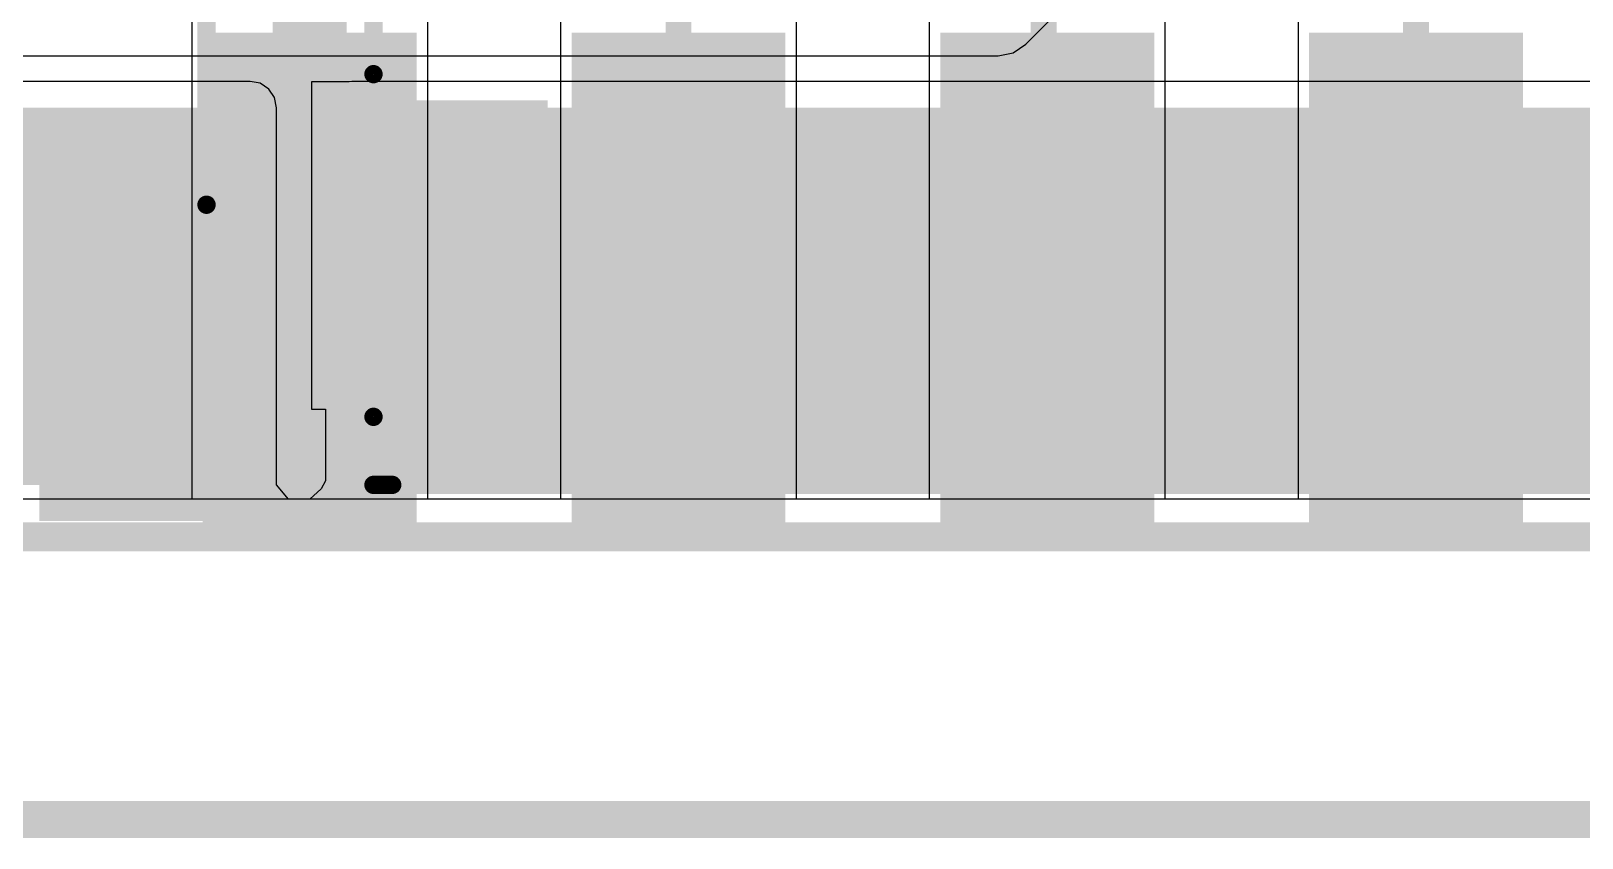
# Model space of a CAD drawing. Header units: inches. Extents: x -3 to 488, y -11 to 93.
# Drawn here: x 105.82 to 116.51, y -9.56 to -3.99 of the extents above; entities that cross this region are included whole.
import ezdxf

# ---------------------------------------------------------------- set-up
doc = ezdxf.new("R2010")
doc.units = ezdxf.units.IN
for name, color, linetype in [('Board Cutout', 216, 'Continuous'), ('Bottom Layer', 5, 'Continuous'), ('Bottom Paste', 16, 'Continuous'), ('Bottom Solder', 6, 'Continuous'), ('Dimension', 6, 'Continuous'), ('Layer 1', 16, 'Continuous'), ('Layer 2', 76, 'Continuous'), ('Top Layer', 1, 'Continuous'), ('Top Overlay', 2, 'Continuous'), ('Top Paste', 8, 'Continuous'), ('Top Solder', 216, 'Continuous')]:
    doc.layers.add(name, color=color, linetype=linetype)

msp = doc.modelspace()

# ---------------------------------------------------------------- hatches: boundary and pattern name
at = {"layer": 'Bottom Layer'}
for points in [[(107.108, -4.108), (108.378, -4.108), (108.378, -7.283), (107.108, -7.283)], [(109.648, -4.108), (110.918, -4.108), (110.918, -7.283), (109.648, -7.283)], [(112.188, -4.108), (113.458, -4.108), (113.458, -7.283), (112.188, -7.283)], [(114.728, -4.108), (115.998, -4.108), (115.998, -7.283), (114.728, -7.283)]]:
    msp.add_hatch(color=5, dxfattribs=at).paths.add_polyline_path(points)
at = {"layer": 'Bottom Paste'}
for points in [[(107.108, -4.108), (108.378, -4.108), (108.378, -7.283), (107.108, -7.283)], [(109.648, -4.108), (110.918, -4.108), (110.918, -7.283), (109.648, -7.283)], [(112.188, -4.108), (113.458, -4.108), (113.458, -7.283), (112.188, -7.283)], [(114.728, -4.108), (115.998, -4.108), (115.998, -7.283), (114.728, -7.283)]]:
    msp.add_hatch(color=16, dxfattribs=at).paths.add_polyline_path(points)
at = {"layer": 'Bottom Solder'}
for points in [[(107.007, -4.006), (108.48, -4.006), (108.48, -7.384), (107.007, -7.384)], [(109.547, -4.006), (111.02, -4.006), (111.02, -7.384), (109.547, -7.384)], [(112.087, -4.006), (113.56, -4.006), (113.56, -7.384), (112.087, -7.384)], [(114.627, -4.006), (116.1, -4.006), (116.1, -7.384), (114.627, -7.384)]]:
    msp.add_hatch(color=6, dxfattribs=at).paths.add_polyline_path(points)
at = {"layer": 'Top Layer'}
for points in [[(92.782, -7.122), (107.332, -7.122), (107.332, -4.522), (92.782, -4.522)], [(107.933, -4.522), (109.333, -4.522), (109.333, -6.422), (107.933, -6.422)], [(108.033, -7.122), (122.583, -7.122), (122.583, -4.522), (108.033, -4.522)], [(105.932, -5.422), (107.332, -5.422), (107.332, -7.322), (105.932, -7.322)]]:
    msp.add_hatch(color=1, dxfattribs=at).paths.add_polyline_path(points)
at = {"layer": 'Top Paste'}
for points in [[(107.933, -4.522), (109.333, -4.522), (109.333, -6.422), (107.933, -6.422)], [(105.932, -5.422), (107.332, -5.422), (107.332, -7.322), (105.932, -7.322)]]:
    msp.add_hatch(color=8, dxfattribs=at).paths.add_polyline_path(points)
at = {"layer": 'Top Solder'}
for points in [[(107.883, -4.472), (109.383, -4.472), (109.383, -6.472), (107.883, -6.472)], [(105.882, -5.372), (107.382, -5.372), (107.382, -7.372), (105.882, -7.372)]]:
    msp.add_hatch(color=216, dxfattribs=at).paths.add_polyline_path(points)

# ---------------------------------------------------------------- linework, layer by layer
at = {"layer": 'Board Cutout'}
msp.add_lwpolyline([(62.09, -7.48, 0.2, 0.2, 0), (122.978, -7.48, 0.2, 0.2, 0)], format="xyseb", dxfattribs=at)
at = {"layer": 'Bottom Layer'}
for p, q in [((106.931, -3.93), (106.931, -7.221)), ((108.556, -7.221), (108.556, -3.93)), ((109.471, -3.93), (109.471, -7.221)), ((111.096, -7.221), (111.096, -3.93)), ((112.011, -3.93), (112.011, -7.221)), ((113.636, -7.221), (113.636, -3.93)), ((114.551, -3.93), (114.551, -7.221)), ((106.931, -7.221), (62.09, -7.221)), ((109.471, -7.221), (108.556, -7.221)), ((112.011, -7.221), (111.096, -7.221)), ((114.551, -7.221), (113.636, -7.221))]:
    msp.add_line(p, q, dxfattribs=at)
for points in [[(112.799, -5.671, 0.178, 0.178, 0), (112.799, 6.434, 0.178, 0.178, 0)], [(110.283, -5.695, 0.178, 0.178, 0), (110.283, -1.365, 0.178, 0.178, 0)], [(107.743, -5.695, 0.508, 0.508, 0), (107.743, -2.012, 0.508, 0.508, 0)], [(115.363, -5.695, 0.178, 0.178, 0), (115.363, -3.566, 0.178, 0.178, 0)], [(112.799, -5.671, 0.178, 0.178, 0), (112.823, -5.695, 0.178, 0.178, 0)]]:
    msp.add_lwpolyline(points, format="xyseb", dxfattribs=at)
for points in [[(107.616, -5.695, 0.254, 0.254, 1), (107.87, -5.695, 0.254, 0.254, 1)], [(110.239, -5.695, 0.0889, 0.0889, 1), (110.328, -5.695, 0.0889, 0.0889, 1)], [(112.754, -5.671, 0.0889, 0.0889, 1), (112.843, -5.671, 0.0889, 0.0889, 1)], [(112.754, -5.671, 0.0889, 0.0889, 1), (112.843, -5.671, 0.0889, 0.0889, 1)], [(112.779, -5.695, 0.0889, 0.0889, 1), (112.868, -5.695, 0.0889, 0.0889, 1)], [(115.319, -5.695, 0.0889, 0.0889, 1), (115.408, -5.695, 0.0889, 0.0889, 1)]]:
    msp.add_lwpolyline(points, format="xyseb", close=True, dxfattribs=at)
at = {"layer": 'Dimension'}
msp.add_lwpolyline([(67.831, -9.429, 0.254, 0.254, 0), (124.998, -9.429, 0.254, 0.254, 0)], format="xyseb", dxfattribs=at)
at = {"layer": 'Layer 1'}
msp.add_line((122.978, -7.221), (62.09, -7.221), dxfattribs=at)
at = {"layer": 'Layer 2'}
msp.add_line((122.978, -7.221), (62.09, -7.221), dxfattribs=at)
at = {"layer": 'Top Layer'}
for p, q in [((112.677, -4.084), (112.915, -3.846)), ((97.892, -4.164), (112.485, -4.164)), ((112.485, -4.164), (112.589, -4.143)), ((112.589, -4.143), (112.677, -4.084)), ((107.332, -4.341), (92.782, -4.341)), ((107.402, -4.354), (107.332, -4.341)), ((107.461, -4.394), (107.402, -4.354)), ((108.016, -4.344), (107.755, -4.344)), ((107.755, -4.344), (107.755, -6.6)), ((108.033, -4.341), (108.016, -4.344)), ((120.897, -4.341), (108.033, -4.341)), ((107.5, -4.453), (107.461, -4.394)), ((107.514, -4.522), (107.5, -4.453)), ((107.514, -7.122), (107.514, -4.522)), ((107.755, -6.6), (107.852, -6.6)), ((107.852, -6.6), (107.852, -7.094)), ((107.597, -7.221), (107.514, -7.122)), ((107.823, -7.149), (107.745, -7.221)), ((107.852, -7.094), (107.823, -7.149)), ((107.745, -7.221), (107.597, -7.221))]:
    msp.add_line(p, q, dxfattribs=at)
at = {"layer": 'Top Overlay'}
for points in [[(107.032, -5.191, 0.127, 0.127, 0), (107.032, 8.079, 0.127, 0.127, 0)], [(108.183, -4.291, 0.127, 0.127, 0), (108.183, 7.828, 0.127, 0.127, 0)], [(108.183, -7.122, 0.127, 0.127, 0), (108.183, -6.653, 0.127, 0.127, 0)], [(108.183, -7.122, 0.127, 0.127, 0), (108.312, -7.122, 0.127, 0.127, 0)], [(108.312, -7.122, 0.127, 0.127, 0), (120.851, -7.122, 0.127, 0.127, 0)]]:
    msp.add_lwpolyline(points, format="xyseb", dxfattribs=at)
for points in [[(108.151, -4.291, 0.0635, 0.0635, 1), (108.214, -4.291, 0.0635, 0.0635, 1)], [(107.001, -5.191, 0.0635, 0.0635, 1), (107.064, -5.191, 0.0635, 0.0635, 1)], [(108.151, -6.653, 0.0635, 0.0635, 1), (108.214, -6.653, 0.0635, 0.0635, 1)], [(108.151, -7.122, 0.0635, 0.0635, 1), (108.214, -7.122, 0.0635, 0.0635, 1)], [(108.151, -7.122, 0.0635, 0.0635, 1), (108.214, -7.122, 0.0635, 0.0635, 1)], [(108.28, -7.122, 0.0635, 0.0635, 1), (108.343, -7.122, 0.0635, 0.0635, 1)], [(108.28, -7.122, 0.0635, 0.0635, 1), (108.343, -7.122, 0.0635, 0.0635, 1)]]:
    msp.add_lwpolyline(points, format="xyseb", close=True, dxfattribs=at)

doc.saveas('drawing.dxf')
